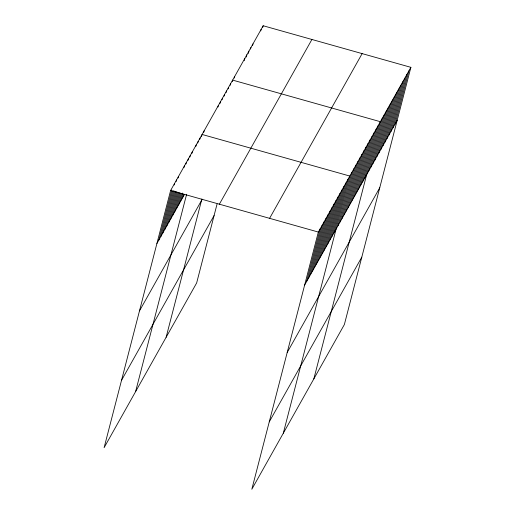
<?xml version="1.0" encoding="UTF-8"?>
<svg xmlns="http://www.w3.org/2000/svg" width="515" height="515" viewBox="0 0 515 515"><rect width="100%" height="100%" fill="white"/><g stroke="black" fill="none" stroke-linecap="round" stroke-linejoin="round"><path stroke-width="0.77" d="M410.886 67.336L318.341 232.059L251.829 489.25L344.374 324.527L410.886 67.336L263.171 25.75L170.626 190.473L104.114 447.664L196.659 282.941L217.073 204.004M158.878 240.016L171.798 190.048M160.841 236.52L172.57 191.155M174.167 185.007L174.559 183.469M162.811 233.018L173.742 190.73M176.13 181.505L176.529 179.967M164.774 229.516L174.714 191.078M178.1 178.01L178.493 176.471M166.744 226.014L175.692 191.419M168.708 222.519L176.664 191.767M170.677 219.017L177.636 192.108M183.997 167.504L184.396 165.965M172.641 215.515L178.608 192.449M185.96 164.008L186.359 162.47M174.611 212.013L179.581 192.797M187.93 160.506L188.329 158.968M176.574 208.517L180.553 193.138M189.893 157.004L190.293 155.466M178.544 205.015L181.525 193.486M191.863 153.502L192.262 151.97M180.507 201.513L182.696 193.061M182.477 198.018L183.469 194.168M195.797 146.505L196.196 144.966M197.76 143.003L198.159 141.464M199.73 139.501L200.129 137.969M135.58 391.658L186.63 194.252M201.494 136.771L202.092 134.466L349.807 176.053L283.295 433.244M203.734 132.381L204.127 130.842M217.98 107.011L218.379 105.472M220.021 103.386L220.42 101.848M222.055 99.762L222.454 98.23M224.089 96.138L224.489 94.606M226.13 92.52L226.523 90.981M228.164 88.895L228.563 87.357M230.199 85.271L230.598 83.733M166.12 337.299L201.88 199.028M232.233 81.647L232.632 80.108L380.347 121.695L313.835 378.885M234.274 78.023L234.666 76.484M244.252 60.673L244.85 58.362M246.286 57.049L246.885 54.738M248.327 53.425L248.919 51.114M250.56 49.028L250.959 47.496M252.595 45.404L252.994 43.872M260.738 30.913L261.137 29.374M262.772 27.289L263.171 25.75M306.592 281.602L320.311 228.557M308.556 278.106L322.274 225.055M310.526 274.604L324.244 221.553M312.489 271.102L326.207 218.057M314.459 267.6L328.177 214.555M316.422 264.105L330.141 211.053M318.392 260.603L332.111 207.551M320.356 257.101L334.074 204.056M322.326 253.599L336.044 200.554M324.289 250.103L338.007 197.052M326.259 246.601L339.977 193.55M328.222 243.099L341.941 190.054M330.186 239.597L343.911 186.552M332.156 236.102L345.874 183.05M334.119 232.6L347.844 179.555M338.123 225.473L351.842 172.428M340.158 221.849L353.882 168.804M342.198 218.225L355.917 165.18M344.232 214.607L357.951 161.556M346.267 210.983L359.985 157.931M348.307 207.358L362.026 154.307M350.342 203.734L364.06 150.683M352.376 200.11L366.094 147.058M354.41 196.485L368.128 143.434M356.451 192.861L370.169 139.81M358.485 189.237L372.203 136.192M360.519 185.612L374.238 132.567M362.554 181.988L376.278 128.943M364.594 178.364L378.313 125.319M368.663 171.115L382.381 118.07M370.697 167.491L384.422 114.446M372.738 163.873L386.456 110.822M374.772 160.249L388.49 107.197M376.806 156.624L390.525 103.573M378.847 153L392.565 99.949M380.881 149.376L394.599 96.324M382.915 145.751L396.634 92.7M384.95 142.127L398.668 89.076M386.99 138.503L400.709 85.458M389.025 134.879L402.743 81.834M391.059 131.254L404.777 78.209M393.093 127.63L406.818 74.585M395.134 124.006L408.852 70.961M156.908 243.518L184.441 194.516M139.488 310.886L202.17 199.318M219.377 204.191L311.916 39.475M121.534 380.295L214.079 215.573M269.596 218.334L362.142 53.612M304.623 285.104L397.168 120.381M287.203 352.472L379.748 187.75M269.248 421.882L361.794 257.159M170.626 190.473L318.341 232.059"/></g></svg>
